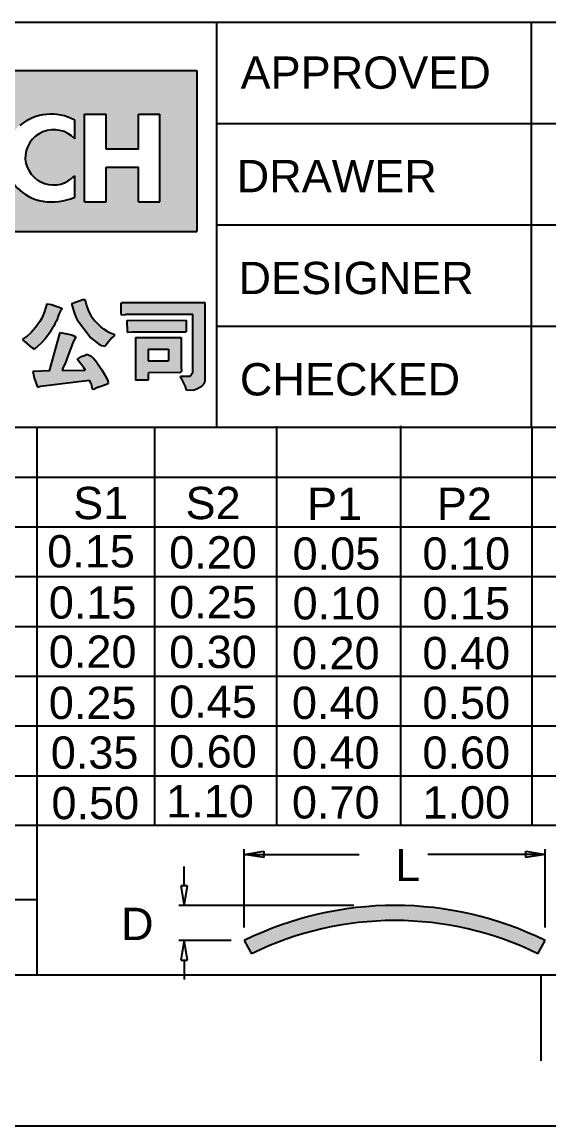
# Model space of a CAD drawing. Header units: millimetres. Extents: x 0 to 895, y 0 to 297.
# Drawn here: x 247.9 to 273.8, y 0 to 54.3 of the extents above; entities that cross this region are included whole.
import ezdxf

# ---------------------------------------------------------------- set-up
doc = ezdxf.new("R2010")
doc.units = ezdxf.units.MM
doc.layers.add('0-ADVANTECH-FORM', color=5, linetype='Continuous')
doc.layers.add('SLD-0', color=7, linetype='Continuous')
doc.styles.add('SLDTEXTSTYLE2', font='arial.ttf', dxfattribs={"width": 0.9978947368000001})

msp = doc.modelspace()

# ---------------------------------------------------------------- hatches: boundary and pattern name
at = {"layer": '0-ADVANTECH-FORM'}
h = msp.add_hatch(color=256, dxfattribs=at)
h.paths.add_polyline_path([(220.3679724525223, 51.87821309202164), (220.3679724525223, 43.9628383711135), (256.5099389393466, 43.96283837111333), (256.5099389393466, 51.87821309202164)], flags=0)
h.paths.add_polyline_path([(236.4512692122035, 49.72697183144189), (239.1422889045062, 47.41717992882835), (239.1422889045062, 49.72697183144189), (240.1348781353221, 49.72697183144189), (240.1348781353221, 45.42575183144189), (237.4879735198708, 47.69767829295809), (237.4879735198708, 45.42575183144189), (236.4512692122035, 45.42575183144189)], flags=0)
h.paths.add_polyline_path([(243.9508322891712, 49.72697183144189), (243.9508322891712, 48.91084290838029), (242.7817827506867, 48.91084290838029), (242.7817827506867, 45.42575183144189), (241.6789058275676, 45.42575183144189), (241.6789058275676, 48.91084290838029), (240.5319138275971, 48.91084290838029), (240.5319138275971, 49.72697183144189)], flags=0)
h.paths.add_polyline_path([(246.8624273660803, 49.72697183144189), (246.8624273660803, 48.91084290838029), (245.3183996737482, 48.91084290838029), (245.3183996737482, 48.00648383144193), (246.752139673777, 48.00648383144193), (246.752139673777, 47.12418229292933), (245.3183996737482, 47.12418229292933), (245.3183996737482, 46.26393829292954), (246.8624273660803, 46.26393829292954), (246.8624273660803, 45.42575183144189), (244.325810443019, 45.42575183144189), (244.325810443019, 49.72697183144189)], flags=0)
edge = h.paths.add_edge_path(flags=0)
edge.add_line((228.0583758275966, 45.42575183144189), (226.9003550583258, 45.42575183144189))
edge.add_line((226.9003550583258, 45.42575183144189), (226.9003550583258, 49.72697183144189))
edge.add_line((226.9003550583258, 49.72697183144189), (228.0583758275966, 49.72697183144189))
edge.add_arc((228.0583758275966, 47.57636183144189), 2.150609999999997, -90.00000000000091, 89.9999999999992, ccw=False)
h.paths.add_polyline_path([(233.692945748709, 48.77849767756489), (234.1793427506868, 49.72697183144189), (236.1645212122319, 45.42575183144189), (234.9513565968095, 45.42575183144189), (234.4132203788552, 46.8594918313844), (232.7088401865857, 46.8594918313844), (233.1047447230352, 47.6315056775933), (234.1234547230204, 47.6315056775933)], flags=0)
h.paths.add_polyline_path([(229.7678350583836, 49.72697183144189), (230.9148270583539, 49.72697183144189), (232.5250273660515, 46.50105683144186), (231.9735889045351, 45.42575183144189)], flags=0)
h.paths.add_polyline_path([(222.9299981353223, 45.42575183144189), (221.6065458275966, 45.42575183144189), (224.1431627506579, 50.82984875447458), (226.6797796737193, 45.42575183144189), (225.3563273660804, 45.42575183144189), (225.0216612652891, 46.30805336986796), (223.2646642361136, 46.30805336986796)], flags=0)
edge = h.paths.add_edge_path(flags=0)
edge.add_arc((249.3848286814198, 48.23293223140315), 2.817520404150244, 260.7471564226822, 293.3583550953957, ccw=False)
edge.add_arc((249.2864617884347, 47.62912574265884), 2.20575384615172, 186.0301426713047, 260.7471564225103, ccw=False)
edge.add_arc((249.527220198452, 47.65455853848682), 2.44785184097543, 183.1225885856016, 186.0301426863164, ccw=False)
edge.add_arc((249.0793397976576, 47.63012510612447), 1.999305470983759, 129.3784224453203, 183.1225885708026, ccw=False)
edge.add_arc((249.3543988884231, 47.29500545589831), 2.43285210443913, 61.856738736225225, 129.3784224440175, ccw=False)
edge.add_line((250.5019212121463, 49.44022383140948), (250.5019212121464, 48.51380721597631))
edge.add_arc((249.4718813479145, 47.56987432006934), 1.397136870132038, 42.50227544455588, 181.9957718690004)
edge.add_arc((249.4703862331703, 47.65313352371155), 1.401018455975036, 185.4027955627078, 317.4150689837845)
edge.add_line((250.5019212121873, 46.70508906217661), (250.5019212121874, 45.64632721603914))
h.paths.add_polyline_path([(252.0459489045063, 45.42575183144189), (250.9871870583265, 45.42575183144189), (250.9871870583265, 49.72697183144189), (252.0459489045063, 49.72697183144189), (252.0459489045063, 48.00648383144193), (253.6340916737765, 48.00648383144193), (253.6340916737765, 49.72697183144189), (254.6928535198709, 49.72697183144189), (254.6928535198709, 45.42575183144189), (253.6340916737765, 45.42575183144189), (253.6340916737765, 47.12418229292933), (252.0459489045063, 47.12418229292933)], flags=0)
for points in [[(248.1882474488639, 38.44424773672419), (248.3909096385553, 38.25847406288219), (248.5217956360678, 38.18669787070325), (248.8511216943233, 38.47802476836728), (249.0495617550662, 38.693353344904), (249.3113337500353, 39.03534579000457), (249.4633303923459, 39.28445139818442), (249.5351065845248, 39.41533739569689), (249.5984385188069, 39.54622339315355), (249.6617704530331, 39.68555364856281), (249.6786589688825, 39.75310771179345), (249.7293245162634, 39.89666009620693), (249.7884343215972, 40.02754609366362), (249.8644326427245, 40.14576570433103), (249.8644326427245, 40.19220912281938), (249.3577771685238, 40.36953853876454), (249.1297822051421, 40.39909344145919), (249.0917830445504, 40.24709679920458), (249.0031183365779, 39.97265841733432), (248.8848987259105, 39.70244216441239), (248.7920118889895, 39.5420012642051), (248.58512757035, 39.24645223759291), (248.3613547359164, 38.99734662941295), (248.1460261593238, 38.80735082662283), (247.9475860986368, 38.67224270016185), (247.9475860986368, 38.62579928167343)], [(251.0804057808728, 40.31887299138338), (251.0423999100351, 40.4497589888961), (251.008629588694, 40.61442201799581), (250.8988542359235, 40.61442201799579), (250.3626438590838, 40.42020408620121), (250.3626438590838, 40.36109428086763), (250.4724192117984, 39.97265841733425), (250.5653060487754, 39.74888558284492), (250.6286379830573, 39.62644384328522), (251.2915122284608, 38.73979676339229), (251.6799480920498, 38.44846986572842), (251.8192170398504, 38.36402728664835), (251.9923856344559, 38.32602812611268), (252.165419344054, 38.54557883159774), (252.3249657869854, 38.7397967633923), (252.4357091744307, 38.82846147136475), (252.4357091744307, 38.91712617933722), (252.2872235352989, 38.96968738299034), (252.1106052451235, 39.05223430579818), (251.9316059104627, 39.15356540067189), (251.7897234447649, 39.27600714028753), (251.4857301602554, 39.57155616689987), (251.312622873203, 39.80799538817865), (251.1859590046948, 40.0486567384616)], [(252.9972523250163, 39.87977158035736), (256.3116235522014, 39.87977158035736), (256.3116235522014, 37.0298345378886), (256.1821435236096, 36.82717234819721), (255.7078591120758, 36.82717234819722), (255.7078591120758, 36.78072892970883), (255.7965238201039, 36.63295441640275), (255.9442983334102, 36.34162751873873), (255.9865196228943, 36.23185216596835), (256.0034081387438, 36.14318745799562), (256.3285120679949, 36.16852023168627), (256.5058414839961, 36.23607429491671), (256.6536159973023, 36.30362835814719), (256.7676134790211, 36.37962667927445), (256.8520560580732, 36.46406925832632), (256.9027216055099, 36.54851183735062), (256.9196101213034, 36.64139867427158), (256.9196101213034, 36.82717234816933), (256.9111658634069, 36.87783789560604), (256.9111658634069, 40.44975898889609), (252.8030343932217, 40.44975898889611), (252.7861458774281, 40.42864834409804), (252.7861458774281, 39.87977158035736), (252.7945901353247, 39.86710519351229)], [(253.0816949040402, 39.01001301631418), (253.3223562543233, 39.02267940315947), (255.9780753649977, 39.02690153210776), (255.9865196228943, 39.60111106953882), (253.0648063882468, 39.58422255374525)], [(251.2348554800651, 36.65583413321118), (251.3084007442548, 36.46829138730283), (251.3506220337945, 36.27407345550835), (251.388621194386, 36.20651939227774), (251.4857301602554, 36.22340790807139), (251.6546153183036, 36.31207261604403), (252.0177184082025, 36.44718074250478), (252.1486044057149, 36.49784628994175), (252.1317158898654, 36.62028802955748), (252.0641618266348, 36.76384041391528), (251.8403889922012, 37.16494266434969), (251.5912833840775, 37.52382362524401), (251.4097318391284, 37.73915220178068), (251.312622873203, 37.8404832966543), (251.1226270704127, 37.93759226252346), (250.9832968150033, 37.87426032824139), (250.8144116568994, 37.81937265185631), (250.62179716216, 37.69491180251636), (250.9157427517729, 37.30427291975883), (251.018082935374, 37.15076475536706), (249.8813211585738, 37.13116563270641), (249.9193203191097, 37.24094098547675), (250.0628727034674, 37.56182278583542), (250.1262046377494, 37.74759645967735), (250.2570906352619, 38.09381103372647), (250.3710881169807, 38.40624857618843), (250.4301979223145, 38.54557883159774), (250.4893077276479, 38.65535418436825), (250.5484175329258, 38.73979676339229), (250.5484175329258, 38.79468443977753), (250.3541996011872, 38.8791270188017), (249.7967389034144, 39.00156875841736), (249.257320054356, 37.10583285901593), (248.4542415728373, 37.08683327874805), (248.4922407333731, 36.84406086399085), (248.5302398939645, 36.70050847963311), (248.576683312453, 36.58144444297743), (248.5768444295538, 36.58128504893489), (248.669570149374, 36.31629474504827), (248.8173446626801, 36.35429390558396)]]:
    msp.add_hatch(color=256, dxfattribs=at).paths.add_polyline_path(points, flags=0)
h = msp.add_hatch(color=256, dxfattribs=at)
h.paths.add_polyline_path([(255.728969756873, 38.74824102128903), (253.4912414123716, 38.74824102128903), (253.4912414123716, 36.65406506114462), (254.1118943682907, 36.6498429321964), (254.1118943682907, 36.9369477009676), (254.1203386261876, 37.03827879578547), (255.7374140147706, 37.04672305368231), (255.7416361437183, 37.13538776165544), (255.728969756873, 37.2747180170649)], flags=0)
h.paths.add_polyline_path([(254.1118943682907, 37.61248833321643), (254.1118943682907, 38.17825361280646), (255.1167610588511, 38.17825361280646), (255.1167610588511, 37.61248833321643)], flags=0)
at = {"layer": 'SLD-0'}
h = msp.add_hatch(color=256, dxfattribs=at)
edge = h.paths.add_edge_path(flags=0)
edge.add_line((273.2583000197459, 8.462668518920028), (273.6188421604439, 9.109969987498152))
edge.add_arc((266.2265750271754, -5.848355511112937), 16.68523644099783, 63.7018402953376, 116.2981624437522)
edge.add_line((258.8343071788071, 9.10996963410251), (259.1948493185456, 8.462668167084088))
edge.add_arc((266.2265750271754, -5.848355511112937), 15.94523644099773, 63.83279507302848, 116.16720779379301, ccw=False)

# ---------------------------------------------------------------- linework, layer by layer
at = {"layer": '0-ADVANTECH-FORM', "color": 162}
for p, q in [((220.3679724525, 51.878213092), (256.5099389393, 51.878213092)), ((256.5099389393, 51.878213092), (256.5099389393, 43.9628383711)), ((250.5019212121, 48.513807216), (250.5019212121, 49.4402238314)), ((250.9871870583, 49.7269718314), (252.0459489045, 49.7269718314)), ((250.9871870583, 45.42575183140001), (250.9871870583, 49.7269718314)), ((252.0459489045, 48.0064838314), (252.0459489045, 49.7269718314)), ((253.6340916738, 49.7269718314), (254.6928535199, 49.7269718314)), ((253.6340916738, 48.0064838314), (253.6340916738, 49.7269718314)), ((254.6928535199, 45.42575183140001), (254.6928535199, 49.7269718314)), ((253.6340916738, 48.0064838314), (252.0459489045, 48.0064838314)), ((250.5019212122, 45.646327216), (250.5019212122, 46.7050890622)), ((252.0459489045, 47.1241822929), (253.6340916738, 47.1241822929)), ((252.0459489045, 45.42575183140001), (252.0459489045, 47.1241822929)), ((253.6340916738, 45.42575183140001), (253.6340916738, 47.1241822929)), ((250.9871870583, 45.42575183140001), (252.0459489045, 45.42575183140001)), ((253.6340916738, 45.42575183140001), (254.6928535199, 45.42575183140001)), ((220.3679724525, 43.9628383711), (256.5099389393, 43.9628383711))]:
    msp.add_line(p, q, dxfattribs=at)
at = {"layer": '0-ADVANTECH-FORM'}
for p, q in [((249.0917830446, 40.2470967992), (249.0031183366, 39.9726584173)), ((249.1297822051, 40.3990934415), (249.0917830446, 40.2470967992)), ((249.1297822051, 40.3990934415), (249.3577771685, 40.3695385388)), ((249.3577771685, 40.3695385388), (249.8644326427, 40.1922091228)), ((249.8644326427, 40.1922091228), (249.8644326427, 40.1457657043)), ((250.3626438591, 40.4202040862), (250.8988542359, 40.614422018)), ((250.3626438591, 40.4202040862), (250.3626438591, 40.36109428090001)), ((250.3626438591, 40.36109428090001), (250.4724192118, 39.9726584173)), ((250.3626438591, 40.36109428090001), (250.3658507641, 40.3550444337)), ((250.8988542359, 40.614422018), (251.0086295887, 40.614422018)), ((251.0086295887, 40.614422018), (251.04239991, 40.4497589889)), ((251.04239991, 40.4497589889), (251.0804057809, 40.3188729914)), ((251.0804057809, 40.3188729914), (251.1859590047, 40.0486567385)), ((252.7861458774, 40.4286483441), (252.8030343932, 40.4497589889)), ((252.7861458774, 39.8797715804), (252.7861458774, 40.4286483441)), ((256.9111658634, 40.4497589889), (252.8030343932, 40.4497589889)), ((256.9111658634, 36.8778378956), (256.9111658634, 40.4497589889)), ((248.8848987259, 39.7024421644), (248.792011889, 39.5420012642)), ((249.0031183366, 39.9726584173), (248.8848987259, 39.7024421644)), ((249.661770453, 39.6855536486), (249.5984385188, 39.5462233932)), ((249.6786589689, 39.7531077118), (249.661770453, 39.6855536486)), ((249.7293245163, 39.8966600962), (249.6786589689, 39.7531077118)), ((249.7884343216, 40.0275460937), (249.7293245163, 39.8966600962)), ((249.8644326427, 40.1457657043), (249.7884343216, 40.0275460937)), ((250.4724192118, 39.9726584173), (250.5653060488, 39.7488855828)), ((250.5653060488, 39.7488855828), (250.6286379831, 39.6264438433)), ((250.6286379831, 39.6264438433), (251.2915122285, 38.7397967634)), ((251.1859590047, 40.0486567385), (251.3126228732, 39.8079953882)), ((251.3126228732, 39.8079953882), (251.4857301603, 39.5715561669)), ((252.7861458774, 39.8797715804), (252.7945901353, 39.8671051935)), ((252.7945901353, 39.8671051935), (252.997252325, 39.8797715804)), ((256.3116235522, 39.8797715804), (252.997252325, 39.8797715804)), ((256.3116235522, 37.0298345379), (256.3116235522, 39.8797715804)), ((248.5851275703, 39.2464522376), (248.3613547359, 38.9973466294)), ((248.792011889, 39.5420012642), (248.5851275703, 39.2464522376)), ((249.31133375, 39.03534579), (249.4633303923, 39.28445139820001)), ((249.5351065845, 39.4153373957), (249.4633303923, 39.28445139820001)), ((249.5351065845, 39.4153373957), (249.5984385188, 39.5462233932)), ((251.4857301603, 39.5715561669), (251.7897234448, 39.2760071403)), ((251.9316059105, 39.1535654007), (251.7897234448, 39.2760071403)), ((252.1106052451, 39.0522343058), (251.9316059105, 39.1535654007)), ((253.0648063882, 39.5842225537), (255.9865196229, 39.6011110695)), ((253.0648063882, 39.5842225537), (253.081694904, 39.0100130163)), ((255.9865196229, 39.6011110695), (255.978075365, 39.0269015321)), ((247.9475860986, 38.6722427002), (248.1460261593, 38.8073508266)), ((247.9475860986, 38.6722427002), (247.9475860986, 38.6257992817)), ((247.9475860986, 38.6257992817), (248.1882474489, 38.4442477367)), ((248.1460261593, 38.8073508266), (248.3613547359, 38.9973466294)), ((249.0495617551, 38.6933533449), (248.8511216943, 38.4780247684)), ((249.31133375, 39.03534579), (249.0495617551, 38.6933533449)), ((249.2573200544, 37.105832859), (249.7967389034, 39.0015687584)), ((249.7967389034, 39.0015687584), (250.3541996012, 38.8791270188)), ((250.3541996012, 38.8791270188), (250.5484175329, 38.7946844398)), ((250.4301979223, 38.5455788316), (250.371088117, 38.4062485762)), ((250.4893077276, 38.6553541844), (250.4301979223, 38.5455788316)), ((250.5484175329, 38.7397967634), (250.4893077276, 38.6553541844)), ((250.5484175329, 38.7946844398), (250.5484175329, 38.7397967634)), ((251.2915122285, 38.7397967634), (251.679948092, 38.44846986570001)), ((252.1654193441, 38.5455788316), (251.9923856345, 38.3260281261)), ((252.1106052451, 39.0522343058), (252.2872235353, 38.969687383)), ((252.324965787, 38.7397967634), (252.1654193441, 38.5455788316)), ((252.2872235353, 38.969687383), (252.4357091744, 38.9171261793)), ((252.4357091744, 38.8284614714), (252.324965787, 38.7397967634)), ((252.4357091744, 38.9171261793), (252.4357091744, 38.8284614714)), ((253.081694904, 39.0100130163), (253.3223562543, 39.0226794032)), ((253.3223562543, 39.0226794032), (255.978075365, 39.0269015321)), ((253.4912414124, 38.7482410213), (255.7289697569, 38.7482410213)), ((253.4912414124, 38.7482410213), (253.4912414124, 36.6540650611)), ((255.7289697569, 38.7482410213), (255.7289697569, 37.2747180171)), ((248.3909096386, 38.2584740629), (248.1882474489, 38.4442477367)), ((248.3909096386, 38.2584740629), (248.5217956361, 38.1866978707)), ((248.8511216943, 38.4780247684), (248.5217956361, 38.1866978707)), ((248.5217956361, 38.1866978707), (248.5287511068, 38.1863913379)), ((250.2570906353, 38.0938110337), (250.1262046377, 37.7475964597)), ((250.371088117, 38.4062485762), (250.2570906353, 38.0938110337)), ((251.679948092, 38.44846986570001), (251.8192170399, 38.3640272866)), ((251.8192170399, 38.3640272866), (251.9923856345, 38.3260281261)), ((251.9923856345, 38.3260281261), (251.9860591819, 38.3272032796)), ((254.1118943683, 38.1782536128), (255.1167610589, 38.1782536128)), ((254.1118943683, 38.1782536128), (254.1118943683, 37.6124883332)), ((255.1167610589, 38.1782536128), (255.1167610589, 37.6124883332)), ((250.0628727035, 37.5618227858), (249.9193203191, 37.2409409855)), ((250.1262046377, 37.7475964597), (250.0628727035, 37.5618227858)), ((250.8144116569, 37.8193726519), (250.6217971622, 37.6949118025)), ((250.9157427518, 37.3042729198), (250.6217971622, 37.6949118025)), ((250.8144116569, 37.8193726519), (250.983296815, 37.8742603282)), ((250.983296815, 37.8742603282), (251.1226270704, 37.9375922625)), ((251.1226270704, 37.9375922625), (251.3126228732, 37.8404832967)), ((251.3126228732, 37.8404832967), (251.4097318391, 37.7391522018)), ((251.5912833841, 37.5238236252), (251.4097318391, 37.7391522018)), ((251.5912833841, 37.5238236252), (251.8403889922, 37.1649426643)), ((254.1118943683, 37.6124883332), (255.1167610589, 37.6124883332)), ((249.2573200544, 37.105832859), (248.4542415728, 37.0868332787)), ((248.4542415728, 37.0868332787), (248.4922407334, 36.844060864)), ((249.9193203191, 37.2409409855), (249.8813211586, 37.1311656327)), ((249.8813211586, 37.1311656327), (251.0180829354, 37.1507647554)), ((250.9157427518, 37.3042729198), (251.0180829354, 37.1507647554)), ((251.8403889922, 37.1649426643), (252.0641618266, 36.7638404139)), ((254.1203386262, 37.0382787958), (254.1118943683, 36.936947701)), ((254.1118943683, 36.936947701), (254.1118943683, 36.6498429322)), ((254.1203386262, 37.0382787958), (255.7374140148, 37.0467230537)), ((255.7374140148, 37.0467230537), (255.727092542, 37.0510458675)), ((255.7289697569, 37.2747180171), (255.7416361437, 37.1353877617)), ((255.7416361437, 37.1353877617), (255.7374140148, 37.0467230537)), ((256.3116235522, 37.0298345379), (256.1821435236, 36.8271723482)), ((248.4922407334, 36.844060864), (248.530239894, 36.7005084796)), ((248.530239894, 36.7005084796), (248.5766833125, 36.581444443)), ((248.5766833125, 36.581444443), (248.5768444296, 36.5812850489)), ((248.5768444296, 36.5812850489), (248.6695701494, 36.316294745)), ((248.6695701494, 36.316294745), (248.8173446627, 36.3542939056)), ((248.8173446627, 36.3542939056), (251.2348554801, 36.6558341332)), ((251.3084007443, 36.4682913873), (251.2348554801, 36.6558341332)), ((251.3084007443, 36.4682913873), (251.3506220338, 36.2740734555)), ((251.6546153183, 36.312072616), (252.0177184082, 36.4471807425)), ((252.0177184082, 36.4471807425), (252.1486044057, 36.4978462899)), ((252.0641618266, 36.7638404139), (252.1317158899, 36.6202880296)), ((252.1317158899, 36.6202880296), (252.1486044057, 36.4978462899)), ((254.1118943683, 36.6498429322), (253.4912414124, 36.6540650611)), ((255.7078591121, 36.7807289297), (255.7078591121, 36.8271723482)), ((256.1821435236, 36.8271723482), (255.7078591121, 36.8271723482)), ((255.7965238201, 36.6329544164), (255.7078591121, 36.7807289297)), ((255.9442983334, 36.3416275187), (255.7965238201, 36.6329544164)), ((256.6536159973, 36.3036283581), (256.767613479, 36.3796266793)), ((256.767613479, 36.3796266793), (256.8520560581, 36.4640692583)), ((256.8520560581, 36.4640692583), (256.9027216055, 36.5485118374)), ((256.9027216055, 36.5485118374), (256.9196101213, 36.6413986743)), ((256.9196101213, 36.8271723482), (256.9111658634, 36.8778378956)), ((256.9196101213, 36.6413986743), (256.9196101213, 36.8271723482)), ((251.3506220338, 36.2740734555), (251.3886211944, 36.2065193923)), ((251.3886211944, 36.2065193923), (251.4857301603, 36.2234079081)), ((251.6546153183, 36.312072616), (251.4857301603, 36.2234079081)), ((255.9865196229, 36.231852166), (255.9442983334, 36.3416275187)), ((255.9907417518, 36.2065193923), (255.9865196229, 36.231852166)), ((256.0034081387, 36.143187458), (255.9865196229, 36.231852166)), ((256.328512068, 36.1685202317), (256.0034081387, 36.143187458)), ((256.328512068, 36.1685202317), (256.505841484, 36.2360742949)), ((256.505841484, 36.2360742949), (256.6536159973, 36.3036283581))]:
    msp.add_line(p, q, dxfattribs=at)
at = {"layer": '0-ADVANTECH-FORM', "color": 162}
for centre, radius, start, end in [((249.3543988884, 47.2950054559), 2.432852104439213, 61.85673873619999, 129.378422444), ((249.4718813479, 47.56987432010001), 1.397136870132054, 42.5022754446, 181.995771869), ((249.2864617884, 47.6291257427), 2.205753846151787, 186.0301426713, 260.7471564224999), ((249.4703862332, 47.6531335237), 1.401018455975216, 185.4027955627, 317.4150689838), ((249.3848286814, 48.23293223140001), 2.81752040415025, 260.7471564227, 293.3583550954)]:
    msp.add_arc(centre, radius, start, end, dxfattribs=at)
at = {"layer": 'SLD-0'}
for p, q in [((219.2267958004, 54.2553717341), (410.7731958763, 54.2553717341)), ((257.4904758763, 34.3372917341), (257.4904758763, 54.2553717341)), ((272.9354522672, 34.3372917341), (272.9354522672, 54.2553717341)), ((257.4904758763, 49.2758517341), (315.9621605602, 49.2758517341)), ((257.4904758763, 44.2963317341), (410.7731958763, 44.2963317341)), ((257.4904758763, 39.3168117341), (315.9621605602, 39.3168117341)), ((219.2267930277, 34.3372917341), (319.8615124474, 34.3372917341)), ((248.6656315732, 7.4422644239), (248.6656315732, 34.3491437869)), ((254.446840339, 14.7686523711), (254.446840339, 34.3372917341)), ((260.4295922149, 14.8259544618), (260.4295922149, 34.3945944618)), ((266.531819122, 14.8374150073), (266.531819122, 34.4060550073)), ((272.9778623952, 14.7686517341), (272.9778623952, 34.3372917341)), ((236.925668685, 31.8912117341), (285.0855402176, 31.8912117341)), ((219.2267958763, 29.4451317341), (285.0855402176, 29.4451317341)), ((219.2267958763, 26.9990517341), (285.0855402176, 26.9990517341)), ((219.2267958763, 24.5529717341), (410.7731958763, 24.5529717341)), ((219.2267958763, 22.1068917341), (285.0855402176, 22.1068917341)), ((219.2267958763, 19.6608117341), (285.0855402176, 19.6608117341)), ((219.2267958763, 17.2147317341), (285.0855402176, 17.2147317341)), ((289.3768758763, 14.7686523711), (219.2267958763, 14.7686523711)), ((258.8343070939, 9.748291269600001), (258.8343070939, 13.6024065184)), ((273.6188420484, 9.748291269600001), (273.6188420484, 13.6024065184)), ((258.8343070939, 13.3470779251), (259.7917906869, 13.506658296)), ((258.8343070939, 13.3470779251), (264.4755133446, 13.3470779251)), ((259.7917906869, 13.1874975543), (258.8343070939, 13.3470779251)), ((259.7917906869, 13.506658296), (259.7917906869, 13.1874975543)), ((273.6188420484, 13.3470779251), (267.8463766797, 13.3470779251)), ((272.6613589115, 13.1874975543), (272.6613589115, 13.506658296)), ((272.6613589115, 13.506658296), (273.6188420484, 13.3470779251)), ((273.6188420484, 13.3470779251), (272.6613589115, 13.1874975543)), ((255.8771836666, 11.7943631549), (255.8771836666, 12.7518458358)), ((256.0367640374, 11.7943631549), (255.7176032958, 11.7943631549)), ((255.7176032958, 11.7943631549), (255.8771836666, 10.8368800179)), ((255.8771836666, 10.8368800179), (256.0367640374, 11.7943631549)), ((236.925668685, 11.1286023718), (248.6666256707, 11.1286023718)), ((264.2224055978, 10.8368800179), (255.6218550733, 10.8368800179)), ((258.1959865227, 9.1099697863), (255.6218550733, 9.1099697863)), ((255.8771836666, 9.1099697863), (255.7176032958, 8.152487105399999)), ((256.0367640374, 8.152487105399999), (255.8771836666, 9.1099697863)), ((258.8343071788, 9.1099696341), (259.1948493185, 8.4626681671)), ((273.2583000197, 8.4626685189), (273.6188421604, 9.1099699875)), ((255.7176032958, 8.152487105399999), (256.0367640374, 8.152487105399999)), ((255.8771836666, 8.152487105399999), (255.8771836666, 7.1950035124)), ((5, 7.4304123711), (415, 7.4304123711)), ((273.4020618557, 7.4304123711), (273.4020618557, 3.2036082474)), ((0, 0), (420, 0))]:
    msp.add_line(p, q, dxfattribs=at)
for radius, start, end in [(16.68523644099789, 63.70184029529999, 116.2981624438), (15.94523644099774, 63.83279507299999, 116.1672077938)]:
    msp.add_arc((266.2265750272, -5.8483555111), radius, start, end, dxfattribs=at)

# ---------------------------------------------------------------- texts
at = {"layer": 'SLD-0', "char_height": 1.5875, "attachment_point": 1, "style": 'SLDTEXTSTYLE2'}
for s, insert in [('APPROVED', (258.6501824488, 52.56519757220001)), ('DRAWER', (258.458704283, 47.4799472108)), ('DESIGNER', (258.5493378467, 42.4706318492)), ('CHECKED', (258.6159389478, 37.4911118492)), ('S1', (250.4302701261, 31.4105390409)), ('S2', (255.9471768624, 31.4105390409)), ('P1', (261.9166221543, 31.3736163405)), ('P2', (268.2939021543, 31.3736163405)), ('0.15', (249.1527437735, 29.0396966083)), ('0.20', (255.1431374456, 28.9848390682)), ('0.05', (261.2068620294, 28.9275363405)), ('0.10', (267.5855435265, 28.9275363405)), ('0.15', (249.2299427867, 26.5208363013)), ('0.25', (255.1431374456, 26.5387590682)), ('0.10', (261.2068620294, 26.4814563405)), ('0.15', (267.5855435265, 26.4814563405)), ('0.20', (249.2299427867, 24.1042912719)), ('0.30', (255.1431374456, 24.0926790682)), ('0.20', (261.1746676293, 24.0353763405)), ('0.40', (267.5855435265, 24.0353763405)), ('0.25', (249.2299427867, 21.5892963405)), ('0.45', (255.1431374456, 21.6465990682)), ('0.40', (261.1746676293, 21.5892963405)), ('0.50', (267.5855435265, 21.5892963405)), ('0.35', (249.3277962955, 19.1432163405)), ('0.60', (255.1431374456, 19.2005197052)), ('0.40', (261.1746676293, 19.1432169776)), ('0.60', (267.5855435265, 19.1432169776)), ('0.50', (249.3604141317, 16.6645185043)), ('1.10', (254.9954257176, 16.7544397052)), ('0.70', (261.1746676293, 16.6971369776)), ('1.00', (267.5855435265, 16.6971369776)), ('L', (266.2469795655, 13.619228859)), ('D', (252.7808793225, 10.7225968057))]:
    msp.add_mtext(s, dxfattribs=dict(at, insert=insert))

doc.saveas('drawing.dxf')
